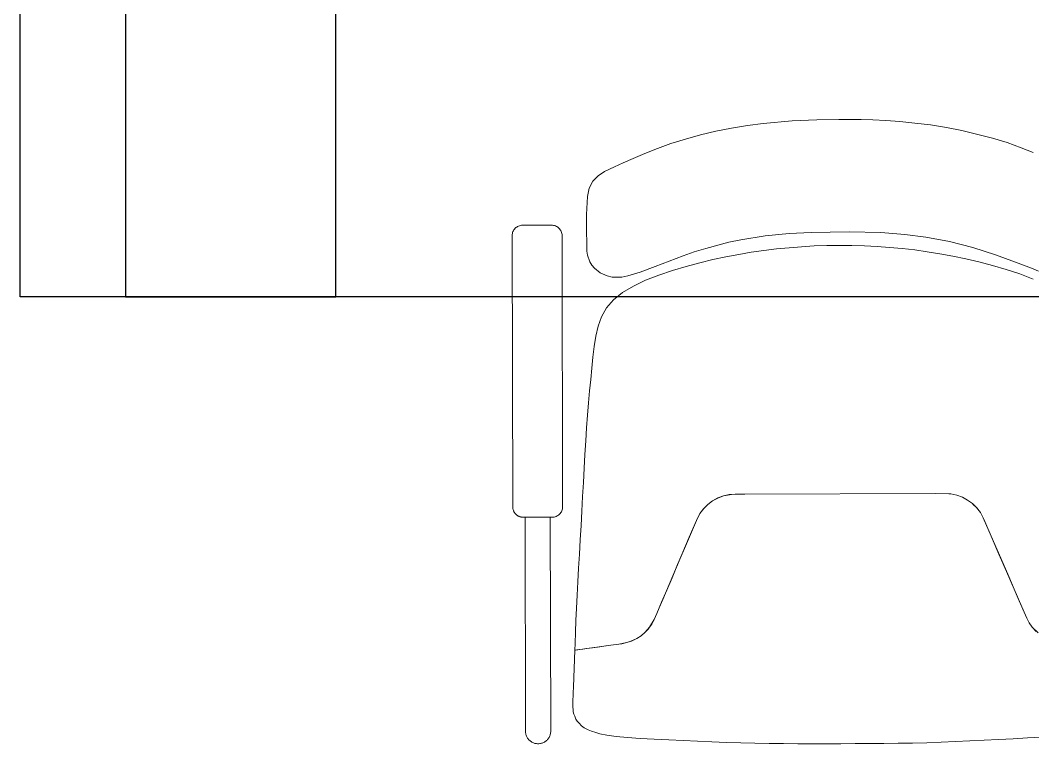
# Model space of a CAD drawing. Header units: inches. Extents: x 78 to 199, y 70 to 92.
# Drawn here: x 94.101 to 95.063, y 77.381 to 78.069 of the extents above; entities that cross this region are included whole.
import ezdxf
from ezdxf.enums import TextEntityAlignment as Align

# ---------------------------------------------------------------- set-up
doc = ezdxf.new("R2010")
doc.units = ezdxf.units.IN
doc.header["$MEASUREMENT"] = 0
doc.linetypes.add('HIDDEN', pattern=[0.375, 0.25, -0.125])
doc.linetypes.add('HIDDEN2', pattern=[0.1875, 0.125, -0.0625])
doc.layers.add('GOLDCLADDING', color=7, linetype='Continuous', true_color=0xffc20a)
doc.layers.add('HIDDEN-EEE', color=6, linetype='HIDDEN', lineweight=9)
doc.styles.add('ROMANS', font='romans.shx')

# ---------------------------------------------------------------- blocks, each defined once
blk = doc.blocks.new('YJYJJYJTYJTY')
at = {"color": 252}
for p, q in [((-1.13534, 4.92236, -0.07909), (-1.13534, 5.51736, -0.07909)), ((-1.03534, 5.51736, -0.07909), (-1.03534, 4.92236, -0.07909)), ((-0.83534, 4.92236, -0.07909), (-0.83534, 5.51736, -0.07909)), ((0.58466, 4.92236, -0.07909), (-1.13534, 4.92236, -0.07909)), ((-1.03534, 4.92236, -0.07909), (-0.83534, 4.92236, -0.07909))]:
    blk.add_line(p, q, dxfattribs=at)
at = {"layer": 'HIDDEN-EEE', "color": 252, "linetype": 'HIDDEN2', "lineweight": 0, "ltscale": 300}
for p, q in [((-0.42951, 5.08727, 0.34034), (-0.40191, 5.08975, 0.34034)), ((-0.40191, 5.08975, 0.34034), (-0.37848, 5.09075, 0.34034)), ((-0.37848, 5.09075, 0.34034), (-0.35743, 5.09095, 0.34034)), ((-0.35743, 5.09095, 0.34034), (-0.33639, 5.09088, 0.34034)), ((-0.33639, 5.09088, 0.34034), (-0.32507, 5.09046, 0.34034)), ((-0.32507, 5.09046, 0.34034), (-0.31288, 5.08989, 0.34034)), ((-0.31288, 5.08989, 0.34034), (-0.29948, 5.08895, 0.34034)), ((-0.47431, 5.07987, 0.34034), (-0.4596, 5.08272, 0.34034)), ((-0.4596, 5.08272, 0.34034), (-0.4443, 5.08534, 0.34034)), ((-0.4443, 5.08534, 0.34034), (-0.42951, 5.08727, 0.34034)), ((-0.29948, 5.08895, 0.34034), (-0.28519, 5.08758, 0.34034)), ((-0.28519, 5.08758, 0.34034), (-0.27053, 5.08589, 0.34034)), ((-0.27053, 5.08589, 0.34034), (-0.25522, 5.08337, 0.34034)), ((-0.25522, 5.08337, 0.34034), (-0.24049, 5.08061, 0.34034)), ((-0.24049, 5.08061, 0.34034), (-0.21142, 5.07328, 0.34034)), ((-0.51704, 5.06798, 0.34034), (-0.50334, 5.07236, 0.34034)), ((-0.50334, 5.07236, 0.34034), (-0.48904, 5.07634, 0.34034)), ((-0.48904, 5.07634, 0.34034), (-0.47431, 5.07987, 0.34034)), ((-0.21142, 5.07328, 0.34034), (-0.19769, 5.069, 0.34034)), ((-0.54194, 5.05849, 0.34034), (-0.52996, 5.06328, 0.34034)), ((-0.52996, 5.06328, 0.34034), (-0.51704, 5.06798, 0.34034)), ((-0.19769, 5.069, 0.34034), (-0.18424, 5.06408, 0.34034)), ((-0.18424, 5.06408, 0.34034), (-0.17272, 5.05966, 0.34034)), ((-0.56243, 5.04961, 0.34034), (-0.55282, 5.05385, 0.34034)), ((-0.55282, 5.05385, 0.34034), (-0.54194, 5.05849, 0.34034)), ((-0.5801, 5.04134, 0.34034), (-0.57059, 5.04601, 0.34034)), ((-0.57059, 5.04601, 0.34034), (-0.56243, 5.04961, 0.34034)), ((-0.59462, 5.02574, 0.34034), (-0.59123, 5.03231, 0.34034)), ((-0.59123, 5.03231, 0.34034), (-0.58614, 5.03749, 0.34034)), ((-0.58614, 5.03749, 0.34034), (-0.5801, 5.04134, 0.34034)), ((-0.59643, 5.01769, 0.34034), (-0.59462, 5.02574, 0.34034)), ((-0.59676, 5.01205, 0.34034), (-0.59643, 5.01769, 0.34034)), ((-0.59713, 5.00059, 0.34034), (-0.59676, 5.01205, 0.34034)), ((-0.59721, 4.99216, 0.34034), (-0.59713, 5.00059, 0.34034)), ((-0.65793, 4.99046, -0.07909), (-0.63051, 4.99051, -0.07909)), ((-0.59722, 4.9837, 0.34034), (-0.59721, 4.99216, 0.34034)), ((-0.36575, 4.98392, 0.34034), (-0.38389, 4.98358, 0.34034)), ((-0.34769, 4.98409, 0.34034), (-0.36575, 4.98392, 0.34034)), ((-0.31772, 4.98342, 0.34034), (-0.34769, 4.98409, 0.34034)), ((-0.66738, 4.72278, -0.07909), (-0.66791, 4.98044, -0.07909)), ((-0.62049, 4.98053, -0.07909), (-0.61996, 4.72288, -0.07909)), ((-0.597, 4.97424, 0.34034), (-0.59722, 4.9837, 0.34034)), ((-0.59686, 4.96581, 0.34034), (-0.597, 4.97424, 0.34034)), ((-0.46188, 4.97424, 0.34034), (-0.48394, 4.96841, 0.34034)), ((-0.45064, 4.97663, 0.34034), (-0.46188, 4.97424, 0.34034)), ((-0.42754, 4.98026, 0.34034), (-0.45064, 4.97663, 0.34034)), ((-0.40457, 4.98249, 0.34034), (-0.42754, 4.98026, 0.34034)), ((-0.38389, 4.98358, 0.34034), (-0.40457, 4.98249, 0.34034)), ((-0.29485, 4.98174, 0.34034), (-0.31772, 4.98342, 0.34034)), ((-0.27495, 4.97916, 0.34034), (-0.29485, 4.98174, 0.34034)), ((-0.25225, 4.97491, 0.34034), (-0.27495, 4.97916, 0.34034)), ((-0.23016, 4.96921, 0.34034), (-0.25225, 4.97491, 0.34034)), ((-0.59633, 4.96204, 0.34034), (-0.59686, 4.96581, 0.34034)), ((-0.49484, 4.96498, 0.34034), (-0.50538, 4.96138, 0.34034)), ((-0.48394, 4.96841, 0.34034), (-0.49484, 4.96498, 0.34034)), ((-0.45266, 4.96276, -0.07909), (-0.44065, 4.96475, -0.07909)), ((-0.44065, 4.96475, -0.07909), (-0.4287, 4.96646, -0.07909)), ((-0.4287, 4.96646, -0.07909), (-0.41676, 4.9679, -0.07909)), ((-0.41676, 4.9679, -0.07909), (-0.40482, 4.96909, -0.07909)), ((-0.40482, 4.96909, -0.07909), (-0.39288, 4.97002, -0.07909)), ((-0.39288, 4.97002, -0.07909), (-0.38094, 4.9707, -0.07909)), ((-0.38094, 4.9707, -0.07909), (-0.369, 4.97112, -0.07909)), ((-0.369, 4.97112, -0.07909), (-0.35705, 4.97128, -0.07909)), ((-0.35705, 4.97128, -0.07909), (-0.34511, 4.97119, -0.07909)), ((-0.34511, 4.97119, -0.07909), (-0.33317, 4.97085, -0.07909)), ((-0.33317, 4.97085, -0.07909), (-0.32122, 4.97025, -0.07909)), ((-0.32122, 4.97025, -0.07909), (-0.30927, 4.96939, -0.07909)), ((-0.30927, 4.96939, -0.07909), (-0.29733, 4.96828, -0.07909)), ((-0.29733, 4.96828, -0.07909), (-0.28538, 4.96691, -0.07909)), ((-0.28538, 4.96691, -0.07909), (-0.27342, 4.96528, -0.07909)), ((-0.27342, 4.96528, -0.07909), (-0.2614, 4.9632, -0.07909)), ((-0.20867, 4.96232, 0.34034), (-0.23016, 4.96921, 0.34034)), ((-0.59418, 4.95554, 0.34034), (-0.59633, 4.96204, 0.34034)), ((-0.59224, 4.9524, 0.34034), (-0.59418, 4.95554, 0.34034)), ((-0.50538, 4.96138, 0.34034), (-0.53198, 4.95123, 0.34034)), ((-0.48961, 4.95477, -0.07909), (-0.47708, 4.9578, -0.07909)), ((-0.47708, 4.9578, -0.07909), (-0.46478, 4.96045, -0.07909)), ((-0.46478, 4.96045, -0.07909), (-0.45266, 4.96276, -0.07909)), ((-0.2614, 4.9632, -0.07909), (-0.24926, 4.96114, -0.07909)), ((-0.24926, 4.96114, -0.07909), (-0.23695, 4.95856, -0.07909)), ((-0.23695, 4.95856, -0.07909), (-0.2244, 4.95561, -0.07909)), ((-0.2244, 4.95561, -0.07909), (-0.21155, 4.95225, -0.07909)), ((-0.18976, 4.95541, 0.34034), (-0.20867, 4.96232, 0.34034)), ((-0.17453, 4.94956, 0.34034), (-0.18976, 4.95541, 0.34034)), ((-0.58958, 4.9496, 0.34034), (-0.59224, 4.9524, 0.34034)), ((-0.58444, 4.94519, 0.34034), (-0.58958, 4.9496, 0.34034)), ((-0.54626, 4.94567, 0.34034), (-0.558, 4.94223, 0.34034)), ((-0.53198, 4.95123, 0.34034), (-0.54626, 4.94567, 0.34034)), ((-0.52856, 4.94307, -0.07909), (-0.51553, 4.94745, -0.07909)), ((-0.51553, 4.94745, -0.07909), (-0.50243, 4.95133, -0.07909)), ((-0.50243, 4.95133, -0.07909), (-0.48961, 4.95477, -0.07909)), ((-0.21155, 4.95225, -0.07909), (-0.19843, 4.94846, -0.07909)), ((-0.19843, 4.94846, -0.07909), (-0.18537, 4.94416, -0.07909)), ((-0.16769, 4.94688, 0.34034), (-0.17453, 4.94956, 0.34034)), ((-0.57749, 4.94233, 0.34034), (-0.58444, 4.94519, 0.34034)), ((-0.57289, 4.94117, 0.34034), (-0.57749, 4.94233, 0.34034)), ((-0.56354, 4.9412, 0.34034), (-0.57289, 4.94117, 0.34034)), ((-0.558, 4.94223, 0.34034), (-0.56354, 4.9412, 0.34034)), ((-0.55275, 4.9326, -0.07909), (-0.5411, 4.93814, -0.07909)), ((-0.5411, 4.93814, -0.07909), (-0.52856, 4.94307, -0.07909)), ((-0.18537, 4.94416, -0.07909), (-0.1728, 4.93931, -0.07909)), ((-0.57165, 4.91945, -0.07909), (-0.56307, 4.92639, -0.07909)), ((-0.56307, 4.92639, -0.07909), (-0.55275, 4.9326, -0.07909)), ((-0.5782, 4.91176, -0.07909), (-0.57165, 4.91945, -0.07909)), ((-0.58295, 4.90338, -0.07909), (-0.5782, 4.91176, -0.07909)), ((-0.58626, 4.89441, -0.07909), (-0.58295, 4.90338, -0.07909)), ((-0.5885, 4.88495, -0.07909), (-0.58626, 4.89441, -0.07909)), ((-0.59001, 4.87508, -0.07909), (-0.5885, 4.88495, -0.07909)), ((-0.59115, 4.86491, -0.07909), (-0.59001, 4.87508, -0.07909)), ((-0.59223, 4.8545, -0.07909), (-0.59115, 4.86491, -0.07909)), ((-0.5933, 4.84385, -0.07909), (-0.59223, 4.8545, -0.07909)), ((-0.59434, 4.8329, -0.07909), (-0.5933, 4.84385, -0.07909)), ((-0.59534, 4.82163, -0.07909), (-0.59434, 4.8329, -0.07909)), ((-0.59629, 4.80999, -0.07909), (-0.59534, 4.82163, -0.07909)), ((-0.59718, 4.79794, -0.07909), (-0.59629, 4.80999, -0.07909)), ((-0.59801, 4.78546, -0.07909), (-0.59718, 4.79794, -0.07909)), ((-0.59878, 4.77261, -0.07909), (-0.59801, 4.78546, -0.07909)), ((-0.59952, 4.75944, -0.07909), (-0.59878, 4.77261, -0.07909)), ((-0.60023, 4.74604, -0.07909), (-0.59952, 4.75944, -0.07909)), ((-0.60095, 4.73247, -0.07909), (-0.60023, 4.74604, -0.07909)), ((-0.46714, 4.73321, -0.07909), (-0.45961, 4.73459, -0.07909)), ((-0.46157, 4.73444, -0.07909), (-0.46714, 4.73321, -0.07909)), ((-0.45961, 4.73459, -0.07909), (-0.46157, 4.73444, -0.07909)), ((-0.45961, 4.73459, -0.07909), (-0.45588, 4.73488, -0.07909)), ((-0.45588, 4.73487, -0.07909), (-0.45961, 4.73459, -0.07909)), ((-0.45588, 4.73488, -0.07909), (-0.44667, 4.7349, -0.07909)), ((-0.44669, 4.73489, -0.07909), (-0.45588, 4.73487, -0.07909)), ((-0.26594, 4.73548, -0.07909), (-0.44669, 4.73489, -0.07909)), ((-0.44667, 4.7349, -0.07909), (-0.26592, 4.73547, -0.07909)), ((-0.253, 4.73524, -0.07909), (-0.26594, 4.73548, -0.07909)), ((-0.26592, 4.73547, -0.07909), (-0.253, 4.73524, -0.07909)), ((-0.253, 4.73524, -0.07909), (-0.25104, 4.73511, -0.07909)), ((-0.25104, 4.73512, -0.07909), (-0.253, 4.73524, -0.07909)), ((-0.24546, 4.73393, -0.07909), (-0.25104, 4.73512, -0.07909)), ((-0.25104, 4.73511, -0.07909), (-0.24546, 4.73392, -0.07909)), ((-0.24001, 4.7319, -0.07909), (-0.24546, 4.73393, -0.07909)), ((-0.24546, 4.73392, -0.07909), (-0.23998, 4.73187, -0.07909)), ((-0.60168, 4.71879, -0.07909), (-0.60095, 4.73247, -0.07909)), ((-0.48605, 4.72099, -0.07909), (-0.48203, 4.72504, -0.07909)), ((-0.48203, 4.72503, -0.07909), (-0.48577, 4.72127, -0.07909)), ((-0.48203, 4.72504, -0.07909), (-0.47747, 4.72847, -0.07909)), ((-0.47747, 4.72846, -0.07909), (-0.48203, 4.72503, -0.07909)), ((-0.47258, 4.73116, -0.07909), (-0.47747, 4.72846, -0.07909)), ((-0.47747, 4.72847, -0.07909), (-0.47261, 4.73113, -0.07909)), ((-0.47261, 4.73113, -0.07909), (-0.46714, 4.73321, -0.07909)), ((-0.46714, 4.73321, -0.07909), (-0.47258, 4.73116, -0.07909)), ((-0.2351, 4.72924, -0.07909), (-0.24001, 4.7319, -0.07909)), ((-0.23998, 4.73187, -0.07909), (-0.2351, 4.72924, -0.07909)), ((-0.2351, 4.72924, -0.07909), (-0.23052, 4.72584, -0.07909)), ((-0.23052, 4.72583, -0.07909), (-0.2351, 4.72924, -0.07909)), ((-0.23052, 4.72584, -0.07909), (-0.23007, 4.72539, -0.07909)), ((-0.22675, 4.7221, -0.07909), (-0.23052, 4.72583, -0.07909)), ((-0.23007, 4.72539, -0.07909), (-0.22647, 4.72181, -0.07909)), ((-0.60244, 4.70509, -0.07909), (-0.60168, 4.71879, -0.07909)), ((-0.48946, 4.71642, -0.07909), (-0.49283, 4.70986, -0.07909)), ((-0.49283, 4.70986, -0.07909), (-0.48946, 4.71641, -0.07909)), ((-0.48577, 4.72127, -0.07909), (-0.48946, 4.71642, -0.07909)), ((-0.48946, 4.71641, -0.07909), (-0.48605, 4.72099, -0.07909)), ((-0.22303, 4.71727, -0.07909), (-0.22675, 4.7221, -0.07909)), ((-0.22647, 4.72181, -0.07909), (-0.22303, 4.71726, -0.07909)), ((-0.22028, 4.71226, -0.07909), (-0.22303, 4.71727, -0.07909)), ((-0.22303, 4.71726, -0.07909), (-0.22028, 4.71226, -0.07909)), ((-0.62994, 4.71286, -0.07909), (-0.65736, 4.7128, -0.07909)), ((-0.65565, 4.71281, -0.07909), (-0.65523, 4.50953, -0.07909)), ((-0.63165, 4.71286, -0.07909), (-0.63123, 4.50958, -0.07909)), ((-0.60321, 4.69143, -0.07909), (-0.60244, 4.70509, -0.07909)), ((-0.49283, 4.70986, -0.07909), (-0.50047, 4.69193, -0.07909)), ((-0.49961, 4.69394, -0.07909), (-0.49283, 4.70986, -0.07909)), ((-0.22028, 4.71226, -0.07909), (-0.21872, 4.70867, -0.07909)), ((-0.21274, 4.69485, -0.07909), (-0.22028, 4.71226, -0.07909)), ((-0.21872, 4.70867, -0.07909), (-0.21274, 4.69485, -0.07909)), ((-0.60398, 4.67789, -0.07909), (-0.60321, 4.69143, -0.07909)), ((-0.52487, 4.63457, -0.07909), (-0.49961, 4.69394, -0.07909)), ((-0.50047, 4.69193, -0.07909), (-0.50511, 4.681, -0.07909)), ((-0.21274, 4.69485, -0.07909), (-0.20716, 4.68195, -0.07909)), ((-0.20533, 4.67775, -0.07909), (-0.21274, 4.69485, -0.07909)), ((-0.60473, 4.66456, -0.07909), (-0.60398, 4.67789, -0.07909)), ((-0.50511, 4.681, -0.07909), (-0.51071, 4.66785, -0.07909)), ((-0.20716, 4.68195, -0.07909), (-0.20147, 4.66883, -0.07909)), ((-0.19825, 4.6614, -0.07909), (-0.20533, 4.67775, -0.07909)), ((-0.51071, 4.66785, -0.07909), (-0.51601, 4.65539, -0.07909)), ((-0.20147, 4.66883, -0.07909), (-0.19609, 4.65641, -0.07909)), ((-0.60545, 4.6515, -0.07909), (-0.60473, 4.66456, -0.07909)), ((-0.19097, 4.64458, -0.07909), (-0.19825, 4.6614, -0.07909)), ((-0.60612, 4.63879, -0.07909), (-0.60545, 4.6515, -0.07909)), ((-0.51601, 4.65539, -0.07909), (-0.52106, 4.64353, -0.07909)), ((-0.19609, 4.65641, -0.07909), (-0.19097, 4.64458, -0.07909)), ((-0.60672, 4.62651, -0.07909), (-0.60612, 4.63879, -0.07909)), ((-0.52106, 4.64353, -0.07909), (-0.52587, 4.63222, -0.07909)), ((-0.19097, 4.64458, -0.07909), (-0.18609, 4.6333, -0.07909)), ((-0.1837, 4.62781, -0.07909), (-0.19097, 4.64458, -0.07909)), ((-0.52587, 4.63222, -0.07909), (-0.53052, 4.6213, -0.07909)), ((-0.52822, 4.62671, -0.07909), (-0.52487, 4.63457, -0.07909)), ((-0.18609, 4.6333, -0.07909), (-0.18144, 4.62258, -0.07909)), ((-0.17898, 4.61689, -0.07909), (-0.1837, 4.62781, -0.07909)), ((-0.60726, 4.61473, -0.07909), (-0.60672, 4.62651, -0.07909)), ((-0.53287, 4.61578, -0.07909), (-0.53052, 4.6213, -0.07909)), ((-0.53052, 4.6213, -0.07909), (-0.53287, 4.61577, -0.07909)), ((-0.53052, 4.6213, -0.07909), (-0.52822, 4.62671, -0.07909)), ((-0.18144, 4.62258, -0.07909), (-0.17898, 4.61689, -0.07909)), ((-0.60774, 4.60352, -0.07909), (-0.60726, 4.61473, -0.07909)), ((-0.53287, 4.61577, -0.07909), (-0.53726, 4.60847, -0.07909)), ((-0.53726, 4.60847, -0.07909), (-0.53524, 4.61134, -0.07909)), ((-0.53524, 4.61134, -0.07909), (-0.53287, 4.61578, -0.07909)), ((-0.17898, 4.61689, -0.07909), (-0.17659, 4.61246, -0.07909)), ((-0.17659, 4.61246, -0.07909), (-0.17898, 4.61689, -0.07909)), ((-0.17659, 4.61246, -0.07909), (-0.17366, 4.60837, -0.07909)), ((-0.17366, 4.60839, -0.07909), (-0.17659, 4.61246, -0.07909)), ((-0.60816, 4.59294, -0.07909), (-0.60774, 4.60352, -0.07909)), ((-0.54958, 4.59751, -0.07909), (-0.54537, 4.60026, -0.07909)), ((-0.54537, 4.60024, -0.07909), (-0.54958, 4.59751, -0.07909)), ((-0.54153, 4.6035, -0.07909), (-0.54537, 4.60024, -0.07909)), ((-0.54537, 4.60026, -0.07909), (-0.54188, 4.60322, -0.07909)), ((-0.54188, 4.60322, -0.07909), (-0.53814, 4.60723, -0.07909)), ((-0.53726, 4.60847, -0.07909), (-0.54153, 4.6035, -0.07909)), ((-0.53814, 4.60723, -0.07909), (-0.53726, 4.60847, -0.07909)), ((-0.1699, 4.6044, -0.07909), (-0.17366, 4.60839, -0.07909)), ((-0.17366, 4.60837, -0.07909), (-0.16822, 4.60299, -0.07909)), ((-0.60841, 4.5865, -0.07909), (-0.60816, 4.59294, -0.07909)), ((-0.58537, 4.58969, -0.07909), (-0.59219, 4.58874, -0.07909)), ((-0.59156, 4.58884, -0.07909), (-0.5847, 4.58979, -0.07909)), ((-0.57675, 4.59088, -0.07909), (-0.58537, 4.58969, -0.07909)), ((-0.5847, 4.58979, -0.07909), (-0.57675, 4.59088, -0.07909)), ((-0.57675, 4.59088, -0.07909), (-0.56657, 4.59229, -0.07909)), ((-0.56657, 4.59229, -0.07909), (-0.57675, 4.59088, -0.07909)), ((-0.56657, 4.59229, -0.07909), (-0.55887, 4.59369, -0.07909)), ((-0.5638, 4.59269, -0.07909), (-0.56657, 4.59229, -0.07909)), ((-0.55887, 4.59368, -0.07909), (-0.5638, 4.59269, -0.07909)), ((-0.55887, 4.59369, -0.07909), (-0.55443, 4.5952, -0.07909)), ((-0.55508, 4.59497, -0.07909), (-0.55887, 4.59368, -0.07909)), ((-0.54958, 4.59751, -0.07909), (-0.55508, 4.59497, -0.07909)), ((-0.55443, 4.5952, -0.07909), (-0.54958, 4.59751, -0.07909)), ((-0.60965, 4.55168, -0.07909), (-0.60841, 4.5865, -0.07909)), ((-0.60573, 4.58687, -0.07909), (-0.60841, 4.5865, -0.07909)), ((-0.60841, 4.5865, -0.07909), (-0.60762, 4.58661, -0.07909)), ((-0.60762, 4.58661, -0.07909), (-0.60648, 4.58677, -0.07909)), ((-0.60648, 4.58677, -0.07909), (-0.60538, 4.58692, -0.07909)), ((-0.6039, 4.58712, -0.07909), (-0.60573, 4.58687, -0.07909)), ((-0.60538, 4.58692, -0.07909), (-0.60346, 4.58719, -0.07909)), ((-0.6012, 4.5875, -0.07909), (-0.6039, 4.58712, -0.07909)), ((-0.60346, 4.58719, -0.07909), (-0.60069, 4.58757, -0.07909)), ((-0.59738, 4.58802, -0.07909), (-0.6012, 4.5875, -0.07909)), ((-0.60069, 4.58757, -0.07909), (-0.5968, 4.58811, -0.07909)), ((-0.59219, 4.58874, -0.07909), (-0.59738, 4.58802, -0.07909)), ((-0.5968, 4.58811, -0.07909), (-0.59156, 4.58884, -0.07909)), ((-0.60987, 4.54583, -0.07909), (-0.60965, 4.55168, -0.07909)), ((-0.61027, 4.5364, -0.07909), (-0.60987, 4.54583, -0.07909)), ((-0.61039, 4.53275, -0.07909), (-0.61027, 4.5364, -0.07909)), ((-0.61008, 4.52972, -0.07909), (-0.61039, 4.53275, -0.07909)), ((-0.6099, 4.52776, -0.07909), (-0.61008, 4.52972, -0.07909)), ((-0.60938, 4.5258, -0.07909), (-0.6099, 4.52776, -0.07909)), ((-0.60851, 4.52384, -0.07909), (-0.60938, 4.5258, -0.07909)), ((-0.60735, 4.52107, -0.07909), (-0.60851, 4.52384, -0.07909)), ((-0.60611, 4.51905, -0.07909), (-0.60735, 4.52107, -0.07909)), ((-0.6043, 4.51709, -0.07909), (-0.60611, 4.51905, -0.07909)), ((-0.60197, 4.51466, -0.07909), (-0.6043, 4.51709, -0.07909)), ((-0.59947, 4.51285, -0.07909), (-0.60197, 4.51466, -0.07909)), ((-0.5957, 4.51086, -0.07909), (-0.59947, 4.51285, -0.07909)), ((-0.59256, 4.50942, -0.07909), (-0.5957, 4.51086, -0.07909)), ((-0.58853, 4.50827, -0.07909), (-0.59256, 4.50942, -0.07909)), ((-0.58448, 4.50696, -0.07909), (-0.58853, 4.50827, -0.07909)), ((-0.57783, 4.50574, -0.07909), (-0.58448, 4.50696, -0.07909)), ((-0.56902, 4.50458, -0.07909), (-0.57783, 4.50574, -0.07909)), ((-0.55833, 4.50356, -0.07909), (-0.56902, 4.50458, -0.07909)), ((-0.54612, 4.5027, -0.07909), (-0.55833, 4.50356, -0.07909)), ((-0.53288, 4.50197, -0.07909), (-0.54612, 4.5027, -0.07909)), ((-0.17825, 4.5031, -0.07909), (-0.19197, 4.50234, -0.07909)), ((-0.16502, 4.50391, -0.07909), (-0.17825, 4.5031, -0.07909)), ((-0.51915, 4.50131, -0.07909), (-0.53288, 4.50197, -0.07909)), ((-0.5054, 4.50065, -0.07909), (-0.51915, 4.50131, -0.07909)), ((-0.49169, 4.50002, -0.07909), (-0.5054, 4.50065, -0.07909)), ((-0.47802, 4.49942, -0.07909), (-0.49169, 4.50002, -0.07909)), ((-0.46439, 4.49889, -0.07909), (-0.47802, 4.49942, -0.07909)), ((-0.45077, 4.49843, -0.07909), (-0.46439, 4.49889, -0.07909)), ((-0.43717, 4.49806, -0.07909), (-0.45077, 4.49843, -0.07909)), ((-0.42356, 4.49781, -0.07909), (-0.43717, 4.49806, -0.07909)), ((-0.40996, 4.49766, -0.07909), (-0.42356, 4.49781, -0.07909)), ((-0.39636, 4.49758, -0.07909), (-0.40996, 4.49766, -0.07909)), ((-0.38276, 4.49756, -0.07909), (-0.39636, 4.49758, -0.07909)), ((-0.36915, 4.49758, -0.07909), (-0.38276, 4.49756, -0.07909)), ((-0.35555, 4.49762, -0.07909), (-0.36915, 4.49758, -0.07909)), ((-0.34195, 4.49767, -0.07909), (-0.35555, 4.49762, -0.07909)), ((-0.32834, 4.49773, -0.07909), (-0.34195, 4.49767, -0.07909)), ((-0.31474, 4.49784, -0.07909), (-0.32834, 4.49773, -0.07909)), ((-0.30114, 4.498, -0.07909), (-0.31474, 4.49784, -0.07909)), ((-0.28754, 4.49824, -0.07909), (-0.30114, 4.498, -0.07909)), ((-0.27394, 4.49858, -0.07909), (-0.28754, 4.49824, -0.07909)), ((-0.26033, 4.49903, -0.07909), (-0.27394, 4.49858, -0.07909)), ((-0.24672, 4.49958, -0.07909), (-0.26033, 4.49903, -0.07909)), ((-0.23309, 4.5002, -0.07909), (-0.24672, 4.49958, -0.07909)), ((-0.21943, 4.50088, -0.07909), (-0.23309, 4.5002, -0.07909)), ((-0.20572, 4.50161, -0.07909), (-0.21943, 4.50088, -0.07909)), ((-0.19197, 4.50234, -0.07909), (-0.20572, 4.50161, -0.07909))]:
    blk.add_line(p, q, dxfattribs=at)
for centre, radius, start, end in [((-0.65791, 4.98046, -0.07909), 0.01, 90.11863, 180.11863), ((-0.63049, 4.98051, -0.07909), 0.01, 0.11863, 90.11863), ((-0.65738, 4.7228, -0.07909), 0.01, 180.11863, 270.11863), ((-0.62996, 4.72286, -0.07909), 0.01, 270.11863, 0.11863), ((-0.64323, 4.50956, -0.07909), 0.012, 180.11863, 0.11863)]:
    blk.add_arc(centre, radius, start, end, dxfattribs=at)
at = {"color": 252, "style": 'ROMANS'}
for p in [(4.77318, 7.30599, -0.07909), (-4.23063, 7.17384, -0.07909), (-4.30223, 3.77171, -0.07909), (1.36363, 2.24315, -0.07909)]:
    blk.add_attdef('ELEV', text='', height=0.10354, dxfattribs=at).set_placement(p, align=Align.BOTTOM_LEFT)
for p in [(4.77318, 7.23716, -0.07909), (-4.23063, 7.10502, -0.07909), (-4.30223, 3.70288, -0.07909), (1.36363, 2.17433, -0.07909)]:
    blk.add_attdef('LEVEL', text='', height=0.10354, dxfattribs=at).set_placement(p, align=Align.TOP_LEFT)

msp = doc.modelspace()

# ---------------------------------------------------------------- block references
at = {"layer": 'GOLDCLADDING'}
msp.add_blockref('YJYJJYJTYJTY', (95.23646, 72.88351, 0.07909), dxfattribs=at)

doc.saveas('drawing.dxf')
